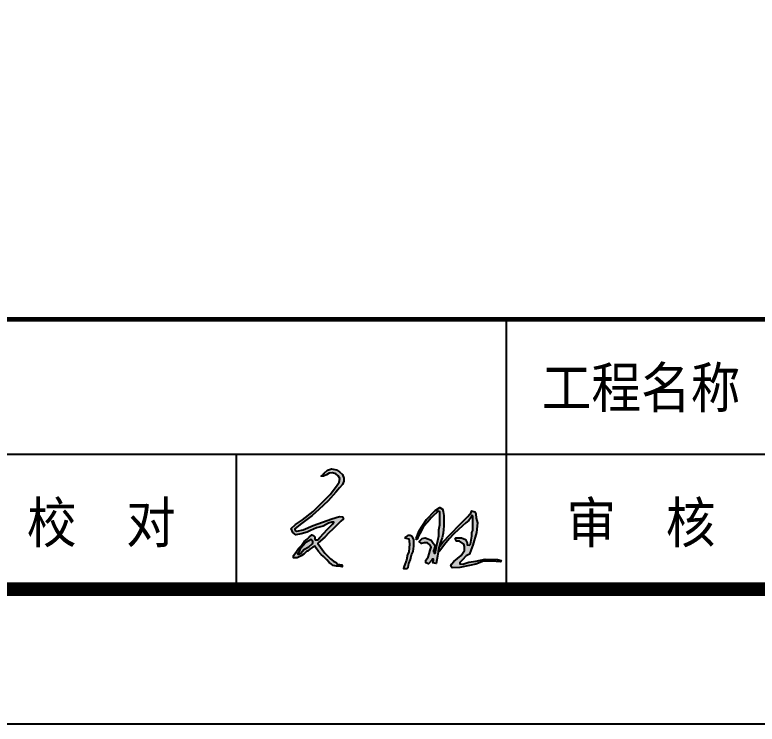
# Model space of a CAD drawing. Extents: x 43627 to 1359545, y -692302 to -50983.
# Drawn here: x 1319443 to 1324944, y -370382 to -365125 of the extents above; entities that cross this region are included whole.
import ezdxf
from ezdxf.enums import TextEntityAlignment as Align

# ---------------------------------------------------------------- set-up
doc = ezdxf.new("R2018")
doc.units = 0
doc.header["$LTSCALE"] = 1000
doc.header["$MEASUREMENT"] = 0
for name, color, linetype in [('_签字', 2, 'Continuous'), ('tuqian_neibu_pl', 7, 'Continuous'), ('图签目录', 255, 'Continuous'), ('标准图签', 7, 'Continuous')]:
    doc.layers.add(name, color=color, linetype=linetype)
doc.styles.get("Standard").update_dxf_attribs({"font": 'gbenor.shx', "bigfont": 'gbcbig.shx'})
doc.styles.add('宋体', font='宋体.ttf', dxfattribs={"width": 0.8})

# ---------------------------------------------------------------- blocks, each defined once
blk = doc.blocks.new('212')
h = blk.add_hatch(color=256)
h.paths.add_polyline_path([(757690.8, 53685.7), (757710.7, 53709), (757746, 53737.3), (757784.2, 53751), (757836.7, 53740.2), (757867, 53722.3), (757895.8, 53693.5), (757908.4, 53657.7), (757910.6, 53627.2), (757897.2, 53594.8), (757867.2, 53560.5), (757830.7, 53518.3), (757751.4, 53431.4), (757659.4, 53343.2), (757590.7, 53281.6), (757472, 53192.4), (757418.7, 53149.3), (757421.6, 53131.2), (757436.9, 53125.8), (757501.2, 53137.3), (757599.9, 53182.1), (757788.4, 53250.4), (757865.7, 53272.2), (757896.4, 53268.2), (757906.5, 53250.3), (757881, 53224.9), (757838.7, 53185.4), (757797.7, 53144.5), (757759.8, 53106.5), (757717.9, 53064.6), (757652.9, 53008.5), (757647.4, 53001.1), (757719.4, 52903.8), (757750.2, 52873), (757775.5, 52847.8), (757804.5, 52823), (757831.2, 52809.4), (757847.2, 52793.5), (757869.3, 52789.6), (757888.5, 52787.2), (757891.3, 52778.2), (757891.4, 52767.9), (757862.1, 52772.3), (757836, 52772.3), (757803.9, 52780.1), (757784.3, 52794.8), (757762.6, 52811.1), (757738, 52835.7), (757705, 52868.6), (757681.8, 52891.9), (757654.8, 52918.9), (757630.1, 52953.6), (757622.8, 52975.3), (757597.5, 52964.5), (757568, 52943.8), (757545.4, 52924.7), (757534, 52919.5), (757507, 52892.6), (757481.9, 52877.6), (757441.1, 52857.2), (757404.7, 52857.2), (757404.7, 52881.1), (757425.6, 52910.2), (757455.4, 52951.6), (757485.8, 52982), (757511.7, 53019.5), (757540.2, 53043.4), (757562.2, 53065.4), (757588.7, 53086.5), (757604.4, 53082.4), (757619.8, 53067.8), (757619.8, 53044.6), (757622.6, 53038), (757647.5, 53038.8), (757669.3, 53061.6), (757708.6, 53103.2), (757743.4, 53140.2), (757798.5, 53198.6), (757809.2, 53216.3), (757787.4, 53216.3), (757756, 53205.5), (757703, 53175.3), (757634.5, 53158), (757575.2, 53132.2), (757541.4, 53114), (757480.7, 53099.6), (757426.3, 53087.4), (757397, 53110.9), (757381.9, 53150.9), (757423, 53191), (757492.6, 53239.7), (757602.4, 53321.7), (757699.3, 53418.7), (757772.8, 53492.1), (757836, 53576.5), (757863.9, 53617.5), (757869, 53653.8), (757853.5, 53681.5), (757828.3, 53699.9), (757796.6, 53709.6), (757763.5, 53708.4), (757736.3, 53692.7), (757705.8, 53678.7), (757681.4, 53676.7)])
h.paths.add_polyline_path([(758637.4, 53050.9), (758667.3, 53129.8), (758739.1, 53242.9), (758828.6, 53332.4), (758873.7, 53361.7), (758901.6, 53345.1), (758907.3, 53320.9), (758914.2, 53281.6), (758914.2, 53242.2), (758913.9, 53213.5), (758915.1, 53174.9), (758910.9, 53143.2), (758907.7, 53103.1), (758898.5, 53059.3), (758877.7, 53004.7), (758867.6, 52967.2), (758837.9, 52801.2), (758804.2, 52807.2), (758811.4, 52829.1), (758811.4, 52844.8), (758797, 52844.8), (758789.6, 52829.5), (758762.4, 52796.9), (758734.2, 52807.5), (758734.2, 52833.5), (758756.4, 52862.2), (758766.6, 52897), (758776.9, 52932.3), (758786, 52963.3), (758776.3, 52983.3), (758750.8, 53008.8), (758717.5, 53008.8), (758690.4, 53000.4), (758666.9, 53020.2), (758697.5, 53050.8), (758727.5, 53056.8), (758755.7, 53046.6), (758787.2, 53035.2), (758809.3, 53004.5), (758822.9, 52985), (758822.9, 52967), (758817.3, 52944.1), (758811.1, 52928), (758811.1, 52917.2), (758816.6, 52909.6), (758816.9, 52903.7), (758827.5, 52903.7), (758832.7, 52907), (758830.8, 52922.1), (758837.6, 52953.4), (758845.4, 52988.8), (758854.6, 53031.2), (758865.2, 53079.6), (758865.2, 53137.3), (758874.5, 53187.5), (758874.5, 53239.6), (758874.5, 53278.4), (758874.5, 53317.7), (758855.5, 53326), (758843, 53313.5), (758811.2, 53281.8), (758786.7, 53258.8), (758749.3, 53214.7), (758712, 53170.7), (758694.4, 53138.3), (758684, 53118.3), (758660.3, 53078), (758645.7, 53044.3), (758641.4, 53042.4)])
for points in [[(758867.1, 52964), (758906.2, 53015.4), (758977.8, 53092.2), (759082.5, 53198.2), (759155.7, 53272.3), (759190.9, 53312.7), (759193.9, 53327.9), (759227.1, 53319.9), (759236.3, 53298.5), (759240.2, 53257), (759251.8, 53208.4), (759242.4, 53110), (759207.1, 52983.3), (759190.8, 52939.5), (759173.7, 52893.7), (759140.9, 52876.5), (759098.3, 52834.7), (759075.2, 52809.4), (759074.9, 52804.1), (759075, 52795.3), (759104.5, 52794.7), (759165.5, 52812.9), (759235.9, 52822.9), (759331.4, 52843.1), (759455.8, 52839.8), (759490.3, 52829.4), (759483.5, 52817.2), (759439.9, 52821.2), (759378.8, 52824.9), (759314.6, 52824.8), (759236.2, 52793.2), (759173.3, 52780.9), (759075.4, 52759.5), (758999.8, 52757.7), (758983.8, 52773.8), (758991.3, 52792), (759014.9, 52820.4), (759088.6, 52881.1), (759123.8, 52932), (759123.8, 52969.3), (759114.8, 52994.5), (759071.4, 53025.7), (759043.7, 53025.5), (759028.9, 53051.3), (759036.3, 53058.7), (759092.1, 53058.7), (759132.4, 53041.8), (759148.3, 53008.3), (759147.8, 52987.7), (759173, 52983.7), (759182.8, 52993.5), (759196.5, 53075.6), (759195.7, 53111.7), (759205.9, 53131.5), (759205.9, 53180.2), (759205.9, 53227.2), (759206.9, 53276.8), (759196.2, 53286.4), (759190.5, 53263.9), (759165.2, 53233.6), (759135.5, 53209.4), (759104.1, 53178.1), (759015.8, 53099.5), (758969.5, 53047.6), (758920.2, 52989.5), (758886.3, 52940.6), (758869.8, 52925.1), (758859.7, 52923)], [(758518.6, 53057.6), (758562.4, 53047.2), (758570.9, 52997.4), (758562.9, 52913.5), (758551, 52890.6), (758539, 52834.1), (758514.6, 52773.2), (758510, 52749), (758546.1, 52749), (758557.6, 52760.1), (758562.5, 52798.9), (758580.4, 52840.2), (758590.9, 52887.2), (758607.3, 52919.9), (758613.1, 52973), (758613.1, 53008.5), (758613.1, 53042.4), (758597.7, 53070), (758577.9, 53082), (758553, 53080.6), (758531.8, 53069.4)]]:
    blk.add_hatch(color=256).paths.add_polyline_path(points)
for points in [[(757690.8, 53685.7), (757710.7, 53709), (757746, 53737.3), (757784.2, 53751), (757836.7, 53740.2), (757867, 53722.3), (757895.8, 53693.5), (757908.4, 53657.7), (757910.6, 53627.2), (757897.2, 53594.8), (757867.2, 53560.5), (757830.7, 53518.3), (757751.4, 53431.4), (757659.4, 53343.2), (757590.7, 53281.6), (757472, 53192.4), (757418.7, 53149.3), (757421.6, 53131.2), (757436.9, 53125.8), (757501.2, 53137.3), (757599.9, 53182.1), (757788.4, 53250.4), (757865.7, 53272.2), (757896.4, 53268.2), (757906.5, 53250.3), (757881, 53224.9), (757838.7, 53185.4), (757797.7, 53144.5), (757759.8, 53106.5), (757717.9, 53064.6), (757652.9, 53008.5), (757647.4, 53001.1), (757719.4, 52903.8), (757750.2, 52873), (757775.5, 52847.8), (757804.5, 52823), (757831.2, 52809.4), (757847.2, 52793.5), (757869.3, 52789.6), (757888.5, 52787.2), (757891.3, 52778.2), (757891.4, 52767.9), (757862.1, 52772.3), (757836, 52772.3), (757803.9, 52780.1), (757784.3, 52794.8), (757762.6, 52811.1), (757738, 52835.7), (757705, 52868.6), (757681.8, 52891.9), (757654.8, 52918.9), (757630.1, 52953.6), (757622.8, 52975.3), (757597.5, 52964.5), (757568, 52943.8), (757545.4, 52924.7), (757534, 52919.5), (757507, 52892.6), (757481.9, 52877.6), (757441.1, 52857.2), (757404.7, 52857.2), (757404.7, 52881.1), (757425.6, 52910.2), (757455.4, 52951.6), (757485.8, 52982), (757511.7, 53019.5), (757540.2, 53043.4), (757562.2, 53065.4), (757588.7, 53086.5), (757604.4, 53082.4), (757619.8, 53067.8), (757619.8, 53044.6), (757622.6, 53038), (757647.5, 53038.8), (757669.3, 53061.6), (757708.6, 53103.2), (757743.4, 53140.2), (757798.5, 53198.6), (757809.2, 53216.3), (757787.4, 53216.3), (757756, 53205.5), (757703, 53175.3), (757634.5, 53158), (757575.2, 53132.2), (757541.4, 53114), (757480.7, 53099.6), (757426.3, 53087.4), (757397, 53110.9), (757381.9, 53150.9), (757423, 53191), (757492.6, 53239.7), (757602.4, 53321.7), (757699.3, 53418.7), (757772.8, 53492.1), (757836, 53576.5), (757863.9, 53617.5), (757869, 53653.8), (757853.5, 53681.5), (757828.3, 53699.9), (757796.6, 53709.6), (757763.5, 53708.4), (757736.3, 53692.7), (757705.8, 53678.7), (757681.4, 53676.7), (757690.8, 53685.7)], [(758637.4, 53050.9), (758667.3, 53129.8), (758739.1, 53242.9), (758828.6, 53332.4), (758873.7, 53361.7), (758901.6, 53345.1), (758907.3, 53320.9), (758914.2, 53281.6), (758914.2, 53242.2), (758913.9, 53213.5), (758915.1, 53174.9), (758910.9, 53143.2), (758907.7, 53103.1), (758898.5, 53059.3), (758877.7, 53004.7), (758867.6, 52967.2), (758837.9, 52801.2), (758804.2, 52807.2), (758811.4, 52829.1), (758811.4, 52844.8), (758797, 52844.8), (758789.6, 52829.5), (758762.4, 52796.9), (758734.2, 52807.5), (758734.2, 52833.5), (758756.4, 52862.2), (758766.6, 52897), (758776.9, 52932.3), (758786, 52963.3), (758776.3, 52983.3), (758750.8, 53008.8), (758717.5, 53008.8), (758690.4, 53000.4), (758666.9, 53020.2), (758697.5, 53050.8), (758727.5, 53056.8), (758755.7, 53046.6), (758787.2, 53035.2), (758809.3, 53004.5), (758822.9, 52985), (758822.9, 52967), (758817.3, 52944.1), (758811.1, 52928), (758811.1, 52917.2), (758816.6, 52909.6), (758816.9, 52903.7), (758827.5, 52903.7), (758832.7, 52907), (758830.8, 52922.1), (758837.6, 52953.4), (758845.4, 52988.8), (758854.6, 53031.2), (758865.2, 53079.6), (758865.2, 53137.3), (758874.5, 53187.5), (758874.5, 53239.6), (758874.5, 53278.4), (758874.5, 53317.7), (758855.5, 53326), (758843, 53313.5), (758811.2, 53281.8), (758786.7, 53258.8), (758749.3, 53214.7), (758712, 53170.7), (758694.4, 53138.3), (758684, 53118.3), (758660.3, 53078), (758645.7, 53044.3), (758641.4, 53042.4), (758637.4, 53050.9)], [(758867.1, 52964), (758906.2, 53015.4), (758977.8, 53092.2), (759082.5, 53198.2), (759155.7, 53272.3), (759190.9, 53312.7), (759193.9, 53327.9), (759227.1, 53319.9), (759236.3, 53298.5), (759240.2, 53257), (759251.8, 53208.4), (759242.4, 53110), (759207.1, 52983.3), (759190.8, 52939.5), (759173.7, 52893.7), (759140.9, 52876.5), (759098.3, 52834.7), (759075.2, 52809.4), (759074.9, 52804.1), (759075, 52795.3), (759104.5, 52794.7), (759165.5, 52812.9), (759235.9, 52822.9), (759331.4, 52843.1), (759455.8, 52839.8), (759490.3, 52829.4), (759483.5, 52817.2), (759439.9, 52821.2), (759378.8, 52824.9), (759314.6, 52824.8), (759236.2, 52793.2), (759173.3, 52780.9), (759075.4, 52759.5), (758999.8, 52757.7), (758983.8, 52773.8), (758991.3, 52792), (759014.9, 52820.4), (759088.6, 52881.1), (759123.8, 52932), (759123.8, 52969.3), (759114.8, 52994.5), (759071.4, 53025.7), (759043.7, 53025.5), (759028.9, 53051.3), (759036.3, 53058.7), (759092.1, 53058.7), (759132.4, 53041.8), (759148.3, 53008.3), (759147.8, 52987.7), (759173, 52983.7), (759182.8, 52993.5), (759196.5, 53075.6), (759195.7, 53111.7), (759205.9, 53131.5), (759205.9, 53180.2), (759205.9, 53227.2), (759206.9, 53276.8), (759196.2, 53286.4), (759190.5, 53263.9), (759165.2, 53233.6), (759135.5, 53209.4), (759104.1, 53178.1), (759015.8, 53099.5), (758969.5, 53047.6), (758920.2, 52989.5), (758886.3, 52940.6), (758869.8, 52925.1), (758859.7, 52923), (758867.1, 52964)], [(758518.6, 53057.6), (758562.4, 53047.2), (758570.9, 52997.4), (758562.9, 52913.5), (758551, 52890.6), (758539, 52834.1), (758514.6, 52773.2), (758510, 52749), (758546.1, 52749), (758557.6, 52760.1), (758562.5, 52798.9), (758580.4, 52840.2), (758590.9, 52887.2), (758607.3, 52919.9), (758613.1, 52973), (758613.1, 53008.5), (758613.1, 53042.4), (758597.7, 53070), (758577.9, 53082), (758553, 53080.6), (758531.8, 53069.4), (758518.6, 53057.6)], [(757597.7, 53014.5), (757594.2, 53032.5), (757585.4, 53038.2), (757573.2, 53041.7), (757563.2, 53031.8), (757528.2, 53010.2), (757497.1, 52979.1), (757480.3, 52957.9), (757468.8, 52939.8), (757456.6, 52915), (757444.8, 52901.9), (757447.6, 52894.1), (757458.9, 52894.1), (757476.2, 52903.8), (757508.4, 52940.2), (757559.4, 52967.3), (757592.2, 52996.4), (757598.3, 53006.1), (757597.7, 53014.5)]]:
    blk.add_lwpolyline(points)
blk = doc.blocks.new('ztwj11')
for p, q in [((112163, 3000), (112163, 1000)), ((104163, 2000), (132763, 2000)), ((110163, 2000), (110163, 1000))]:
    blk.add_line(p, q)
at = {"const_width": 35.9}
blk.add_lwpolyline([(93763, 3000), (132763, 3000)], dxfattribs=at)
at = {"layer": 'tuqian_neibu_pl'}
blk.add_lwpolyline([(0, 0), (0, 84100), (133763, 84100), (133763, 0)], close=True, dxfattribs=at)
at = {"layer": 'tuqian_neibu_pl', "const_width": 100}
blk.add_lwpolyline([(2500, 1000), (2500, 83100), (132763, 83100), (132763, 1000)], close=True, dxfattribs=at)
at = {"layer": '_签字', "xscale": 0.7372799999999999, "yscale": 0.7372799999999999, "zscale": 0.7372799999999999}
blk.add_blockref('212', (-447831.2, -37737.8), dxfattribs=at)
at = {"style": '宋体', "width": 0.9}
for s, p in [('工程名称', (113163, 2500)), ('校  对', (109163, 1500)), ('审  核', (113163, 1500))]:
    blk.add_text(s, height=300, rotation=360, dxfattribs=at).set_placement(p, align=Align.MIDDLE)
at = {"layer": '图签目录', "style": '宋体', "width": 0.8}
for tag, p in [('图纸编号', (131471.3, 2513)), ('图纸时间', (123288.4, 1527.6)), ('设计号', (127163, 1500))]:
    blk.add_attdef(tag, text='', height=300, dxfattribs=at).set_placement(p, align=Align.MIDDLE)
at = {"layer": '图签目录', "lineweight": 30, "width": 0.8, "flags": 104}
for tag, p in [('工程名称', (117163, 2492)), ('图纸名称', (125163, 2500)), ('建设单位', (109163, 2466.4))]:
    blk.add_attdef(tag, text='', height=300, dxfattribs=at).set_placement(p, align=Align.MIDDLE_CENTER)
at = {"layer": '图签目录', "style": '宋体', "width": 0.8}
for tag, p in [('65', (129159.6, 1364.2)), ('3', (131459.8, 1346.9))]:
    blk.add_attdef(tag, text='', height=300, dxfattribs=at).set_placement(p, align=Align.CENTER)

msp = doc.modelspace()

# ---------------------------------------------------------------- block references
at = {"layer": '标准图签'}
ref = msp.add_blockref('ztwj11', (1210920.2, -370381.6), dxfattribs=at)
lines = msp.add_mtext('\\W0.8000;', dxfattribs={"layer": '图签目录', "insert": (1320083.2, -367915.3), "char_height": 4792.03, "attachment_point": 1})
ref.add_attrib('建设单位', '', (1320083.2, -367915.3), dxfattribs={"flags": 104}).embed_mtext(lines)

doc.saveas('drawing.dxf')
